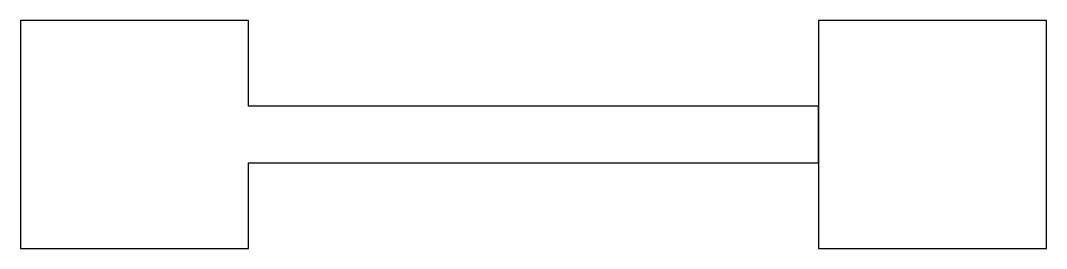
# Model space of a CAD drawing. Header units: millimetres. Extents: x 0.1 to 1, y 0.2 to 0.4.
import ezdxf

# ---------------------------------------------------------------- set-up
doc = ezdxf.new("R2010")
doc.units = ezdxf.units.MM
doc.layers.add('Aluminum', color=7, linetype='CONTINUOUS')

msp = doc.modelspace()

# ---------------------------------------------------------------- linework, layer by layer
at = {"layer": 'Aluminum', "color": 9}
for points in [[(0.3, 0.275), (0.8, 0.275), (0.8, 0.325), (0.3, 0.325), (0.3, 0.4), (0.1, 0.4), (0.1, 0.2), (0.3, 0.2)], [(1, 0.4), (0.8, 0.4), (0.8, 0.2), (1, 0.2)]]:
    msp.add_lwpolyline(points, close=True, dxfattribs=at)

doc.saveas('drawing.dxf')
